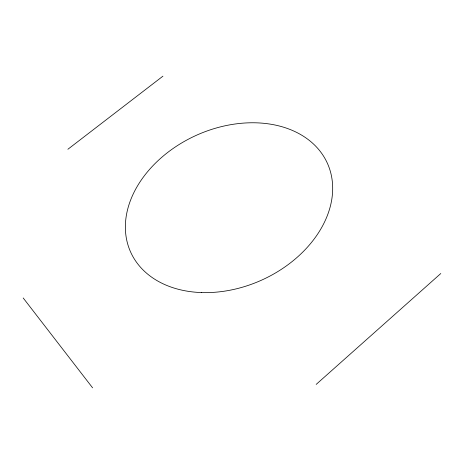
<?xml version="1.0" encoding="UTF-8"?>
<svg xmlns="http://www.w3.org/2000/svg" width="464" height="464" viewBox="0 0 464 464"><rect width="100%" height="100%" fill="white"/><g stroke="black" fill="none" stroke-linecap="round" stroke-linejoin="round"><path stroke-width="0.7" d="M316.17 384.401L440.8 273.516M67.883 149.269L162.934 76.166M23.2 297.975L92.597 387.834M201.701 292.569A107.926 79.425 -24.3 0 0 329.295 168.049A107.926 79.425 -24.3 0 0 156.084 162.533A107.926 79.425 -24.3 0 0 201.701 292.569"/></g></svg>
